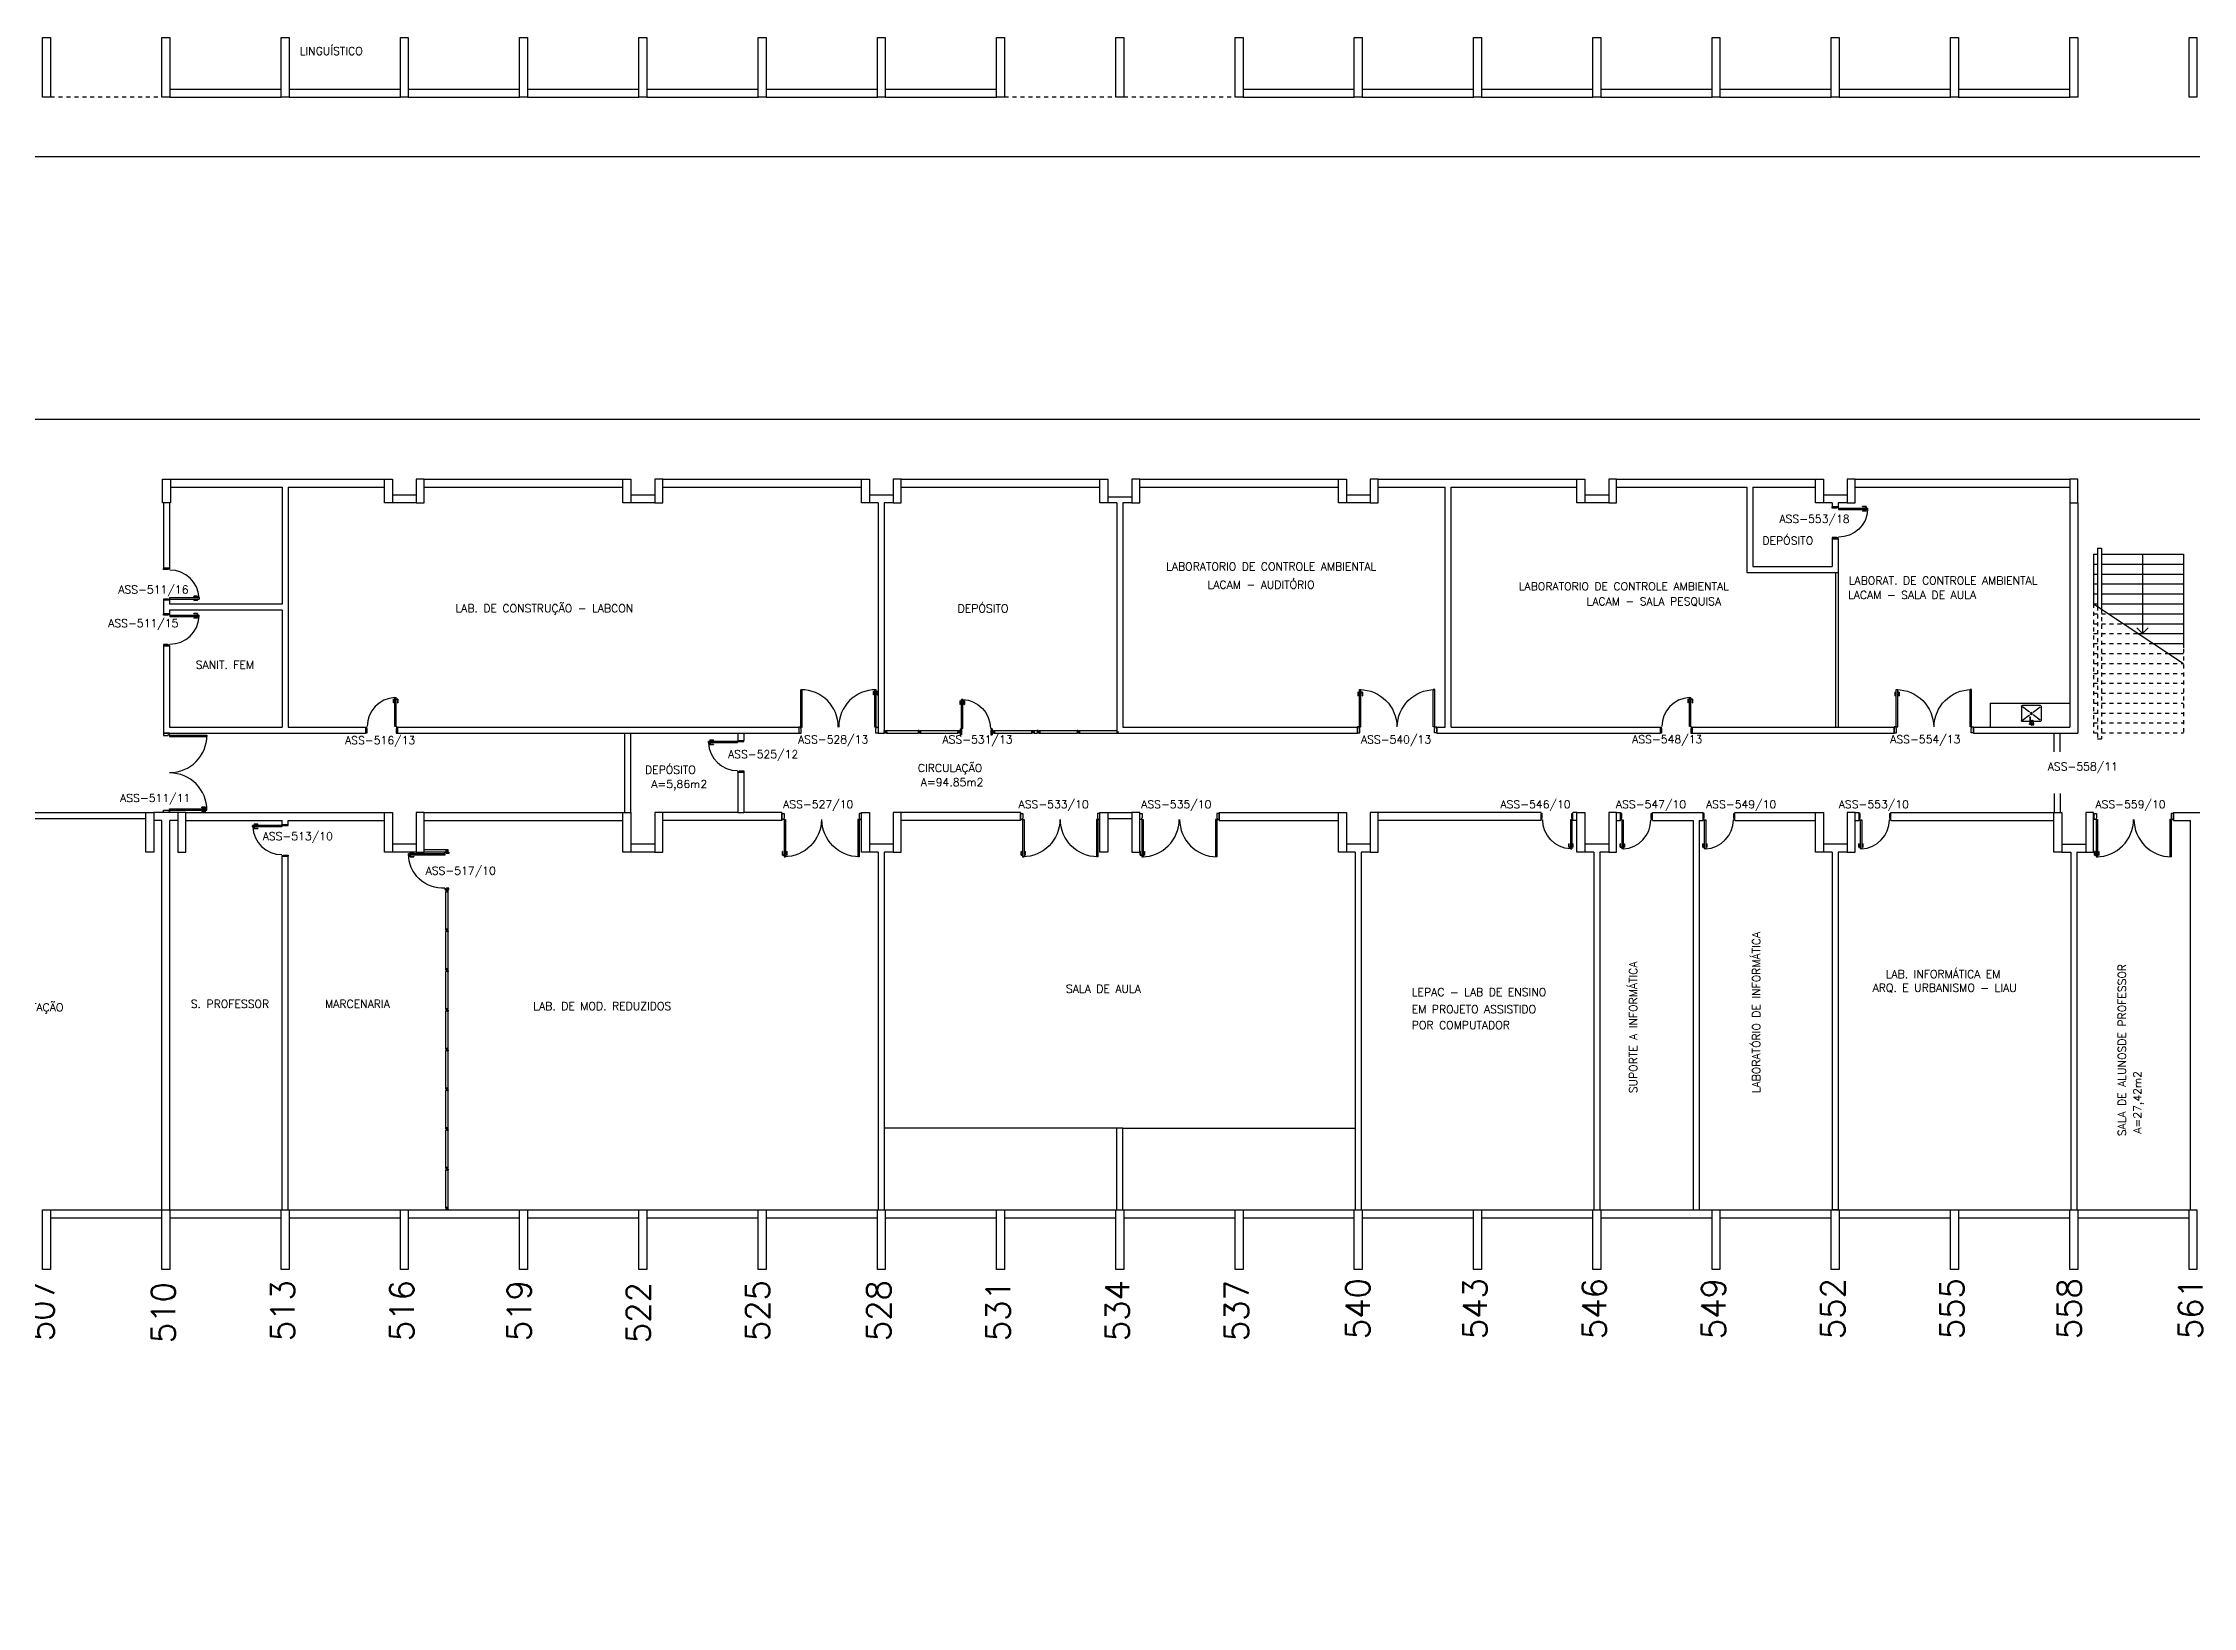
# Model space of a CAD drawing. Extents: x 0 to 244, y -71 to 76.
# Drawn here: x 39 to 93.1, y -65.7 to -26.4 of the extents above; entities that cross this region are included whole.
import ezdxf
from ezdxf.enums import TextEntityAlignment as Align

# ---------------------------------------------------------------- set-up
doc = ezdxf.new("R2010")
doc.units = 0
doc.header["$LTSCALE"] = 0.01
doc.header["$MEASUREMENT"] = 0
doc.header["$PDMODE"] = 98
doc.linetypes.add('HIDDEN2', pattern=[0.1875, 0.125, -0.0625])
doc.layers.get('0').update_dxf_attribs({"linetype": 'CONTINUOUS'})
doc.layers.get('DEFPOINTS').update_dxf_attribs({"linetype": 'CONTINUOUS'})
for name, color, linetype in [('ALV', 2, 'CONTINUOUS'), ('APSAN', 1, 'CONTINUOUS'), ('BANC', 2, 'CONTINUOUS'), ('DIV', 2, 'CONTINUOUS'), ('ESC', 1, 'CONTINUOUS'), ('ESQ', 1, 'CONTINUOUS'), ('ESTR', 3, 'CONTINUOUS'), ('NOPILAR1', 2, 'CONTINUOUS'), ('PISO', 1, 'CONTINUOUS'), ('PROJ', 1, 'HIDDEN2'), ('TEXTO', 2, 'CONTINUOUS'), ('TEXTO-ENDEREÇO', 2, 'CONTINUOUS'), ('TXT-END-EXTERNO', 2, 'CONTINUOUS'), ('ÁREA', 2, 'CONTINUOUS')]:
    doc.layers.add(name, color=color, linetype=linetype)
doc.layers.get('0').freeze()
doc.styles.add('1', font='romans.shx')
doc.styles.add('NOPILAR', font='simplex.shx', dxfattribs={"height": 0.6})
doc.styles.add('UNB-100', font='simplex.shx', dxfattribs={"height": 0.2})
doc.styles.add('UNB-100-1', font='simplex.shx', dxfattribs={"height": 0.2})
doc.dimstyles.new('1-600', dxfattribs={"dimtxt": 1.1, "dimasz": 2.5, "dimexe": 2, "dimexo": 4, "dimgap": 0.2, "dimtad": 1, "dimdec": 0, "dimzin": 4, "dimdsep": 46, "dimlunit": 6, "dimtxsty": '1', "dimblk1": 'NONE', "dimblk2": 'NONE', "dimsah": 1, "dimcen": 0, "dimclrd": 2, "dimclre": 2, "dimclrt": 2, "dimadec": 0, "dimazin": 0, "dimtfac": 1, "dimtdec": 0, "dimtmove": 2, "dimatfit": 3, "dimldrblk": 'NONE', "dimfxl": 1, "dimtolj": 1, "dimtzin": 0, "dimarcsym": 0})

# ---------------------------------------------------------------- blocks, each defined once
blk = doc.blocks.new('PTDP-SSN')
at = {"color": 2}
for p, q in [((0.055, 1.015), (0.09, 1.015)), ((0.055, 0.075), (0.055, 1.015)), ((0.09, 0.075), (0.09, 1.015)), ((1.91, 0.075), (1.91, 1.015)), ((1.945, 1.015), (1.91, 1.015)), ((1.945, 0.075), (1.945, 1.015)), ((0.05, 0.075), (0, 0.075)), ((0, 0.075), (0, -0.075)), ((0.05, 0.04), (0.05, 0.075)), ((0.06, 0.04), (0.05, 0.04)), ((0.055, 0.075), (0.09, 0.075)), ((0.06, -0.075), (0.06, 0.04)), ((1.945, 0.075), (1.91, 0.075)), ((1.94, -0.075), (1.94, 0.04)), ((1.94, 0.04), (1.95, 0.04)), ((1.95, 0.04), (1.95, 0.075)), ((1.95, 0.075), (2, 0.075)), ((2, 0.075), (2, -0.075)), ((0, -0.075), (0.06, -0.075)), ((2, -0.075), (1.94, -0.075))]:
    blk.add_line(p, q, dxfattribs=at)
at = {"color": 1}
for centre, start, end in [((0.055, 0.075), 0, 90), ((1.945, 0.075), 90, 180)]:
    blk.add_arc(centre, 0.94, start, end, dxfattribs=at)
blk = doc.blocks.new('PILINT-SSN')
for points in [[(0.2, 0), (0.2, -0.6), (0, -0.6), (0, 0)], [(1, 0), (0.8, 0), (0.8, -0.6), (1, -0.6)], [(0, -8.39), (0.2, -8.39), (0.2, -9.39), (0, -9.39)], [(0.8, -8.39), (0.8, -9.39), (1, -9.39), (1, -8.39)]]:
    blk.add_lwpolyline(points, close=True)
blk = doc.blocks.new('PILAR-SSN')
for points in [[(0.2, 0), (0.2, -1.5), (0, -1.5), (0, 0)], [(0.197, -26.452), (0.197, -27.952), (-0.003, -27.952), (-0.003, -26.452)], [(0.197, -42.962), (0.197, -44.462), (-0.003, -44.462), (-0.003, -42.962)], [(0.197, -72.467), (0.197, -73.967), (-0.003, -73.967), (-0.003, -72.467)]]:
    blk.add_lwpolyline(points, close=True)
blk = doc.blocks.new('PD80-SSN')
for p, q in [((-0.777, 0.01), (-0.777, -0.03)), ((-0.777, 0.01), (-0.687, 0.01)), ((-0.687, 0), (-0.687, 0.01)), ((-0.075, 0), (0.075, 0)), ((-0.075, 0), (-0.075, -0.02)), ((0.075, -0.03), (0.075, 0)), ((-0.817, -0.065), (-0.817, -0.03)), ((-0.085, -0.03), (-0.817, -0.03)), ((-0.085, -0.065), (-0.817, -0.065)), ((-0.777, -0.105), (-0.777, -0.065)), ((-0.777, -0.105), (-0.687, -0.105)), ((-0.767, 0), (-0.767, -0.03)), ((-0.767, 0), (-0.687, 0)), ((-0.767, -0.095), (-0.767, -0.065)), ((-0.767, -0.095), (-0.687, -0.095)), ((-0.687, -0.095), (-0.687, -0.105)), ((-0.085, -0.03), (-0.085, -0.065)), ((-0.075, -0.02), (-0.04, -0.02)), ((-0.04, -0.03), (-0.04, -0.02)), ((-0.04, -0.03), (0.075, -0.03)), ((-0.075, -0.781), (-0.04, -0.781)), ((-0.075, -0.801), (-0.075, -0.781)), ((-0.075, -0.801), (0.075, -0.801)), ((-0.075, -0.802), (0.075, -0.802)), ((-0.04, -0.771), (0.075, -0.771)), ((-0.04, -0.771), (-0.04, -0.781)), ((0.075, -0.771), (0.075, -0.801))]:
    blk.add_line(p, q)
blk.add_arc((-0.085, -0.03), 0.731, 182.6571, 270)
blk = doc.blocks.new('PE80-SSN')
at = {"color": 2}
for p, q in [((0.075, 0), (-0.075, 0)), ((-0.075, -0.03), (-0.075, 0)), ((0.075, 0), (0.075, -0.02)), ((0.04, -0.03), (-0.075, -0.03)), ((0.075, -0.02), (0.04, -0.02)), ((0.04, -0.03), (0.04, -0.02)), ((0.085, -0.03), (0.817, -0.03)), ((0.085, -0.03), (0.085, -0.065)), ((0.085, -0.065), (0.817, -0.065)), ((0.817, -0.065), (0.817, -0.03))]:
    blk.add_line(p, q, dxfattribs=at)
at = {"color": 1}
for p, q in [((0.777, 0.01), (0.687, 0.01)), ((0.687, 0), (0.687, 0.01)), ((0.777, 0.01), (0.777, -0.03)), ((0.767, 0), (0.687, 0)), ((0.767, -0.095), (0.687, -0.095)), ((0.687, -0.095), (0.687, -0.105)), ((0.777, -0.105), (0.687, -0.105)), ((0.767, 0), (0.767, -0.03)), ((0.767, -0.095), (0.767, -0.065)), ((0.777, -0.105), (0.777, -0.065))]:
    blk.add_line(p, q, dxfattribs=at)
for p, q in [((0.04, -0.771), (-0.075, -0.771)), ((-0.075, -0.771), (-0.075, -0.801)), ((0.075, -0.801), (-0.075, -0.801)), ((0.075, -0.802), (-0.075, -0.802)), ((0.04, -0.771), (0.04, -0.781)), ((0.075, -0.781), (0.04, -0.781)), ((0.075, -0.801), (0.075, -0.781))]:
    blk.add_line(p, q)
blk.add_arc((0.085, -0.03), 0.731, 270, 357.3429, dxfattribs=at)
blk = doc.blocks.new('ESCASS-SSN')
at = {"layer": 'ESC'}
for p, q in [((-2.66, -1.888), (-2.66, -4.249)), ((-0.6, -1.888), (-2.66, -1.888)), ((-0.6, -2.138), (-2.66, -2.138)), ((-0.6, -1.738), (-0.6, -3.271)), ((-0.5, -1.738), (-0.6, -1.738)), ((-0.5, -1.738), (-0.5, -3.204)), ((-0.4, -1.888), (-0.5, -1.888)), ((-0.4, -2.138), (-0.5, -2.138)), ((-0.4, -1.888), (-0.4, -3.138)), ((-0.6, -2.388), (-2.66, -2.388)), ((-0.6, -2.638), (-2.66, -2.638)), ((-0.4, -2.388), (-0.5, -2.388)), ((-0.4, -2.638), (-0.5, -2.638)), ((-0.6, -2.888), (-2.66, -2.888)), ((-0.4, -3.138), (-2.66, -4.638)), ((-0.6, -3.138), (-2.66, -3.138)), ((-0.4, -2.888), (-0.5, -2.888)), ((-0.4, -3.138), (-0.5, -3.138)), ((-0.777, -3.388), (-2.66, -3.388)), ((-1.153, -3.638), (-2.66, -3.638)), ((-1.53, -3.888), (-2.66, -3.888)), ((-1.907, -4.138), (-2.66, -4.138)), ((-2.283, -4.388), (-2.66, -4.388))]:
    blk.add_line(p, q, dxfattribs=at)
at = {"layer": 'ESC', "linetype": 'HIDDEN2'}
for p, q in [((-0.5, -3.204), (-0.5, -6.538)), ((-0.4, -3.138), (-0.4, -6.388)), ((-0.6, -3.638), (-1.153, -3.638)), ((-0.6, -3.388), (-0.777, -3.388)), ((-0.6, -3.271), (-0.6, -6.538)), ((-0.4, -3.388), (-0.5, -3.388)), ((-0.4, -3.638), (-0.5, -3.638)), ((-2.66, -4.268), (-2.66, -6.388)), ((-0.6, -4.138), (-1.907, -4.138)), ((-0.6, -3.888), (-1.53, -3.888)), ((-0.4, -3.888), (-0.5, -3.888)), ((-0.4, -4.138), (-0.5, -4.138)), ((-0.6, -4.638), (-2.66, -4.638)), ((-0.6, -4.388), (-2.283, -4.388)), ((-0.4, -4.388), (-0.5, -4.388)), ((-0.4, -4.638), (-0.5, -4.638)), ((-0.6, -4.888), (-2.66, -4.888)), ((-0.6, -5.138), (-2.66, -5.138)), ((-0.6, -5.388), (-2.66, -5.388)), ((-0.4, -4.888), (-0.5, -4.888)), ((-0.4, -5.138), (-0.5, -5.138)), ((-0.4, -5.388), (-0.5, -5.388)), ((-0.6, -5.638), (-2.66, -5.638)), ((-0.6, -5.888), (-2.66, -5.888)), ((-0.4, -5.638), (-0.5, -5.638)), ((-0.4, -5.888), (-0.5, -5.888)), ((-0.6, -6.138), (-2.66, -6.138)), ((-0.6, -6.388), (-2.66, -6.388)), ((-0.4, -6.138), (-0.5, -6.138)), ((-0.4, -6.388), (-0.5, -6.388)), ((-0.5, -6.538), (-0.6, -6.538))]:
    blk.add_line(p, q, dxfattribs=at)
blk = doc.blocks.new('ESCASSN-SSN')
at = {"layer": 'ALV', "xscale": -1}
blk.add_blockref('ESCASS-SSN', (0, 0), dxfattribs=at)
blk = doc.blocks.new('*D57')
at = {"color": 2, "linetype": 'ByBlock', "transparency": 16777216}
for p, q in [((28.318, 452.996), (28.318, 448.496)), ((112.318, 452.996), (112.318, 448.496)), ((112.318, 450.496), (28.318, 450.496))]:
    blk.add_line(p, q, dxfattribs=at)
at = {"layer": 'DEFPOINTS', "color": 0, "linetype": 'ByBlock', "transparency": 16777216}
for p in [(28.318, 456.996), (112.318, 456.996), (28.318, 450.496)]:
    blk.add_point(p, dxfattribs=at)
at = {"color": 2, "linetype": 'ByBlock', "transparency": 16777216, "insert": (70.318, 451.429), "char_height": 1.1, "attachment_point": 5, "style": '1'}
blk.add_mtext('\\A1;Arquitetura e Urbanismo', dxfattribs=at)
blk = doc.blocks.new('_NONE')
at = {"color": 0, "linetype": 'ByBlock'}
blk.add_circle((0, 0), 0.25, dxfattribs=at)
blk = doc.blocks.new('*D56')
at = {"color": 2, "linetype": 'ByBlock', "transparency": 16777216}
for p, q in [((22.318, 452.996), (22.318, 448.496)), ((28.318, 452.996), (28.318, 448.496)), ((28.318, 450.496), (22.318, 450.496))]:
    blk.add_line(p, q, dxfattribs=at)
at = {"layer": 'DEFPOINTS', "color": 0, "linetype": 'ByBlock', "transparency": 16777216}
for p in [(22.318, 456.996), (28.318, 456.996), (22.318, 450.496)]:
    blk.add_point(p, dxfattribs=at)
at = {"color": 2, "linetype": 'ByBlock', "transparency": 16777216, "insert": (25.318, 451.246), "char_height": 1.1, "attachment_point": 5, "style": '1'}
blk.add_mtext('\\A1;Fub', dxfattribs=at)
blk = doc.blocks.new('DIVMT-SSN')
for p, q in [((-0.03, 0.008), (-0.03, 0.03)), ((-0.006, 0.03), (-0.03, 0.03)), ((-0.03, 0.008), (-0.02, 0.008)), ((-0.02, -0.008), (-0.02, 0.008)), ((-0.006, 0.02), (-0.006, 0.03)), ((0.006, 0.02), (-0.006, 0.02)), ((-0.005, 0), (0.005, 0)), ((0.005, 0), (-0.005, 0)), ((0, 0.005), (0, -0.005)), ((0, -0.005), (0, 0.005)), ((0.006, 0.03), (0.03, 0.03)), ((0.006, 0.02), (0.006, 0.03)), ((0.03, 0.008), (0.02, 0.008)), ((0.02, -0.008), (0.02, 0.008)), ((0.03, 0.008), (0.03, 0.03)), ((-0.03, -0.008), (-0.03, -0.03)), ((-0.03, -0.008), (-0.02, -0.008)), ((-0.03, -0.03), (-0.03, -0.97)), ((-0.03, -0.03), (-0.009, -0.03)), ((0.03, -0.03), (-0.03, -0.03)), ((-0.03, -0.03), (-0.006, -0.03)), ((-0.009, -0.03), (-0.027, -0.03)), ((-0.006, -0.02), (-0.006, -0.03)), ((-0.006, -0.02), (0.006, -0.02)), ((-0.006, -0.02), (-0.006, -0.03)), ((0.006, -0.02), (-0.006, -0.02)), ((0.005, -0.03), (-0.005, -0.03)), ((0.006, -0.02), (0.006, -0.03)), ((0.006, -0.02), (0.006, -0.03)), ((0.03, -0.03), (0.006, -0.03)), ((0.03, -0.008), (0.02, -0.008)), ((0.03, -0.008), (0.03, -0.03)), ((0.03, -0.03), (0.03, -0.97)), ((0.03, -0.97), (-0.03, -0.97)), ((-0.006, -0.98), (-0.006, -0.97)), ((-0.006, -0.98), (0.006, -0.98)), ((0.006, -1.001), (-0.006, -1.001)), ((0.005, -0.97), (-0.005, -0.97)), ((0, -0.994), (0, -1.007)), ((0, -1.02), (0, -1.021)), ((0.006, -0.98), (0.006, -0.97))]:
    blk.add_line(p, q)
blk = doc.blocks.new('MTT-SSN')
for p, q in [((-0.0051, 0), (0.0051, 0)), ((0, -0.0051), (0, 0.0051))]:
    blk.add_line(p, q)
blk.add_lwpolyline([(-0.008, 0.03), (-0.008, 0.02), (0.008, 0.02), (0.008, 0.03), (0.03, 0.03), (0.03, 0.006), (0.0205, 0.006), (0.0205, -0.006), (0.03, -0.006), (0.03, -0.03), (0.008, -0.03), (0.008, -0.02), (-0.008, -0.02), (-0.008, -0.03), (-0.03, -0.03), (-0.03, -0.006), (-0.0185, -0.006), (-0.0185, 0.006), (-0.03, 0.006), (-0.03, 0.03)], close=True)
blk = doc.blocks.new('INOXA1-P')
for p, q in [((0.043, 0.008), (0.043, -0.022)), ((0.062, 0.04), (0.071, 0.04)), ((0.131, 0.048), (0.076, 0.043)), ((0.131, -0.002), (0.076, 0.003)), ((0.12, 0.23), (0.12, 0.047)), ((0.22, 0.25), (0.14, 0.25)), ((0.15, 0.22), (0.287, 0.043)), ((0.5, 0.25), (0.22, 0.25)), ((0.353, 0.043), (0.49, 0.22)), ((0.52, 0.23), (0.52, -0.23)), ((0.22, -0.027), (0.054, -0.027)), ((0.22, -0.037), (0.054, -0.037)), ((0.063, -0.003), (0.063, -0.021)), ((0.12, -0.001), (0.12, -0.027)), ((0.12, -0.037), (0.12, -0.23)), ((0.22, -0.25), (0.14, -0.25)), ((0.15, -0.22), (0.287, -0.043)), ((0.231, -0.027), (0.22, -0.027)), ((0.231, -0.037), (0.22, -0.037)), ((0.5, -0.25), (0.22, -0.25)), ((0.353, -0.043), (0.49, -0.22))]:
    blk.add_line(p, q)
blk.add_lwpolyline([(0.076, 0.003), (0.072, 0.004), (0.069, 0.009), (0.067, 0.015), (0.066, 0.023), (0.067, 0.031), (0.069, 0.037), (0.072, 0.042), (0.076, 0.043)])
blk.add_lwpolyline([(0.131, 0.048), (0.137, 0.046), (0.143, 0.041), (0.147, 0.033), (0.148, 0.023), (0.147, 0.013), (0.143, 0.006), (0.137, 0), (0.131, -0.002), (0.125, 0), (0.119, 0.006), (0.115, 0.013), (0.114, 0.023), (0.115, 0.033), (0.119, 0.041), (0.125, 0.046)], close=True)
for radius in [0.0266, 0.0163]:
    blk.add_circle((0.32, 0), radius)
for centre, radius, start, end in [((0.054, 0.023), 0.0349, 36.1705, 252.2568), ((0.054, 0.023), 0.0189, 62.7367, 235.7375), ((0.073, -0.003), 0.01, 102.8285, 180), ((0.054, 0.023), 0.0349, 285.5373, 323.9987), ((0.14, 0.23), 0.02, 90, 180), ((0.5, 0.23), 0.02, 360, 90), ((0.054, -0.032), 0.0145, 20.161, 339.839), ((0.054, -0.032), 0.005, 90.0037, 269.9963), ((0.14, -0.23), 0.02, 180, 270), ((0.231, -0.032), 0.00738, 222.6559, 137.3441), ((0.231, -0.032), 0.005, 269.9935, 90.0065), ((0.5, -0.23), 0.02, 270, 360)]:
    blk.add_arc(centre, radius, start, end)
blk = doc.blocks.new('PDV2E-SSN')
at = {"layer": 'DIV'}
for p, q in [((0.034, 0.925), (0.034, 0.835)), ((0.034, 0.925), (0.074, 0.925)), ((0.044, 0.835), (0.034, 0.835)), ((0.044, 0.915), (0.044, 0.835)), ((0.044, 0.915), (0.074, 0.915)), ((0.076, 0.05), (0.076, 0.965)), ((0.106, 0.965), (0.076, 0.965)), ((0.106, 0.05), (0.106, 0.965)), ((0.148, 0.925), (0.108, 0.925)), ((0.138, 0.915), (0.108, 0.915)), ((0.138, 0.915), (0.138, 0.835)), ((0.138, 0.835), (0.148, 0.835)), ((0.148, 0.925), (0.148, 0.835)), ((0.031, 0.05), (0.031, -0.05)), ((0.051, 0.05), (0.031, 0.05)), ((0.051, 0.02), (0.051, 0.05)), ((0.051, 0.02), (0.061, 0.02)), ((0.061, -0.05), (0.061, 0.02)), ((0.076, 0.05), (0.106, 0.05)), ((0.95, 0.02), (0.94, 0.02)), ((0.94, -0.05), (0.94, 0.02)), ((0.95, 0.02), (0.95, 0.05)), ((0.95, 0.05), (0.97, 0.05)), ((0.97, 0.05), (0.97, 0.035)), ((0.97, 0.035), (0.97, -0.035)), ((0.031, -0.05), (0.061, -0.05)), ((0.97, -0.05), (0.94, -0.05)), ((0.97, -0.035), (0.97, -0.05))]:
    blk.add_line(p, q, dxfattribs=at)
at = {"layer": 'DIV', "color": 1}
blk.add_arc((0.076, 0.1), 0.865, 356.6786, 90, dxfattribs=at)

msp = doc.modelspace()

# ---------------------------------------------------------------- linework, layer by layer
at = {"layer": 'ALV'}
for p, q in [((42.172, -27.542), (44.972, -27.542)), ((45.172, -27.542), (47.972, -27.542)), ((48.172, -27.542), (50.972, -27.542)), ((51.172, -27.542), (53.972, -27.542)), ((54.172, -27.542), (56.972, -27.542)), ((57.172, -27.542), (59.972, -27.542)), ((60.172, -27.542), (62.972, -27.542)), ((69.172, -27.542), (71.972, -27.542)), ((72.172, -27.542), (74.972, -27.542)), ((75.172, -27.542), (77.972, -27.542)), ((78.172, -27.542), (80.972, -27.542)), ((81.172, -27.542), (83.972, -27.542)), ((84.172, -27.542), (86.972, -27.542)), ((87.172, -27.542), (89.972, -27.542)), ((42.172, -27.742), (44.972, -27.742)), ((45.172, -27.742), (47.972, -27.742)), ((48.172, -27.742), (50.972, -27.742)), ((51.172, -27.742), (53.972, -27.742)), ((54.172, -27.742), (56.972, -27.742)), ((57.172, -27.742), (59.972, -27.742)), ((60.172, -27.742), (62.972, -27.742)), ((69.172, -27.742), (71.972, -27.742)), ((72.172, -27.742), (74.972, -27.742)), ((75.172, -27.742), (77.972, -27.742)), ((78.172, -27.742), (80.972, -27.742)), ((81.172, -27.742), (83.972, -27.742)), ((84.172, -27.742), (86.972, -27.742)), ((87.172, -27.742), (89.972, -27.742)), ((42.191, -37.357), (47.569, -37.357)), ((42.191, -37.557), (44.997, -37.557)), ((44.997, -37.557), (44.997, -40.502)), ((45.147, -37.557), (45.147, -43.597)), ((45.147, -37.557), (47.569, -37.557)), ((48.372, -37.757), (47.772, -37.757)), ((48.572, -37.357), (53.572, -37.357)), ((48.572, -37.557), (53.572, -37.557)), ((54.372, -37.757), (53.772, -37.757)), ((54.572, -37.357), (59.572, -37.357)), ((54.572, -37.557), (59.572, -37.557)), ((60.372, -37.757), (59.772, -37.757)), ((60.572, -37.357), (65.572, -37.357)), ((60.572, -37.557), (65.572, -37.557)), ((66.372, -37.807), (65.772, -37.807)), ((66.572, -37.357), (71.572, -37.357)), ((66.572, -37.557), (71.572, -37.557)), ((72.372, -37.757), (71.772, -37.757)), ((72.572, -37.357), (77.572, -37.357)), ((72.572, -37.557), (74.257, -37.557)), ((74.257, -43.597), (74.257, -37.557)), ((74.407, -43.597), (74.407, -37.557)), ((74.407, -37.557), (77.572, -37.557)), ((78.372, -37.757), (77.772, -37.757)), ((78.572, -37.357), (83.572, -37.357)), ((78.572, -37.557), (81.847, -37.557)), ((81.847, -37.557), (81.847, -39.707)), ((81.997, -37.557), (81.997, -39.557)), ((81.997, -37.557), (83.572, -37.557)), ((84.372, -37.757), (83.772, -37.757)), ((84.572, -37.357), (89.972, -37.357)), ((84.572, -37.557), (89.972, -37.557)), ((42.016, -37.974), (42.016, -39.6)), ((42.166, -37.974), (42.166, -39.6)), ((48.372, -37.957), (47.772, -37.957)), ((54.372, -37.957), (53.772, -37.957)), ((59.997, -37.957), (59.772, -37.957)), ((59.997, -37.957), (59.997, -43.747)), ((60.147, -37.957), (60.147, -43.747)), ((60.372, -37.957), (60.147, -37.957)), ((65.997, -37.957), (65.772, -37.957)), ((65.997, -37.957), (65.997, -43.747)), ((66.147, -37.957), (66.147, -43.597)), ((66.372, -37.957), (66.147, -37.957)), ((72.372, -37.957), (71.772, -37.957)), ((78.372, -37.957), (77.772, -37.957)), ((83.997, -37.957), (83.772, -37.957)), ((83.997, -37.957), (83.997, -38.057)), ((83.997, -38.057), (84.147, -38.057)), ((84.372, -37.957), (84.147, -37.957)), ((84.147, -37.957), (84.147, -38.057)), ((89.972, -37.957), (89.972, -43.597)), ((90.172, -37.957), (90.172, -43.747)), ((83.997, -38.859), (83.997, -39.557)), ((83.997, -38.859), (84.147, -38.859)), ((84.147, -38.859), (84.147, -39.707)), ((42.166, -39.6), (42.016, -39.6)), ((81.847, -39.707), (84.147, -39.707)), ((81.997, -39.557), (83.997, -39.557)), ((84.077, -39.707), (84.077, -43.597)), ((84.147, -39.707), (84.147, -43.597)), ((42.166, -40.402), (42.016, -40.402)), ((42.016, -40.402), (42.016, -40.752)), ((42.166, -40.402), (42.166, -40.502)), ((44.997, -40.502), (42.166, -40.502)), ((42.016, -40.752), (42.166, -40.752)), ((44.997, -40.652), (42.166, -40.652)), ((42.166, -40.652), (42.166, -40.752)), ((44.997, -40.652), (44.997, -43.597)), ((42.016, -41.553), (42.016, -43.747)), ((42.016, -41.553), (42.166, -41.553)), ((42.166, -41.553), (42.166, -43.597)), ((42.016, -43.747), (47.096, -43.747)), ((42.166, -43.597), (44.997, -43.597)), ((45.147, -43.597), (47.096, -43.597)), ((47.096, -43.597), (47.096, -43.747)), ((47.897, -43.597), (57.995, -43.598)), ((47.897, -43.597), (47.897, -43.747)), ((47.897, -43.747), (56.463, -43.747)), ((53.622, -45.747), (53.622, -43.747)), ((53.772, -45.747), (53.772, -43.747)), ((56.613, -43.747), (57.995, -43.748)), ((57.995, -43.598), (57.995, -43.748)), ((59.997, -43.747), (60.147, -43.747)), ((65.997, -43.747), (72.049, -43.747)), ((66.147, -43.597), (72.049, -43.597)), ((72.049, -43.747), (72.049, -43.597)), ((74.049, -43.747), (74.049, -43.597)), ((74.049, -43.597), (74.257, -43.597)), ((74.049, -43.747), (79.668, -43.747)), ((74.407, -43.597), (79.668, -43.597)), ((79.668, -43.597), (79.668, -43.747)), ((80.469, -43.597), (80.469, -43.747)), ((80.469, -43.597), (85.553, -43.597)), ((80.469, -43.747), (85.553, -43.747)), ((85.553, -43.747), (85.553, -43.597)), ((87.553, -43.747), (87.553, -43.597)), ((87.553, -43.597), (89.972, -43.597)), ((87.553, -43.747), (90.172, -43.747)), ((89.58, -44.222), (89.58, -43.747)), ((89.73, -44.222), (89.73, -43.747)), ((89.58, -45.272), (89.58, -45.747)), ((89.73, -45.272), (89.73, -45.747)), ((38.572, -45.747), (41.572, -45.747)), ((38.572, -45.897), (41.572, -45.897)), ((42.372, -45.747), (41.772, -45.747)), ((41.972, -45.947), (41.772, -45.947)), ((41.972, -55.747), (41.972, -45.947)), ((42.172, -55.747), (42.172, -45.947)), ((42.372, -45.947), (42.172, -45.947)), ((42.572, -45.747), (47.572, -45.747)), ((42.572, -45.947), (44.997, -45.947)), ((44.997, -46.047), (44.997, -45.947)), ((45.147, -46.047), (45.147, -45.947)), ((45.147, -45.947), (47.572, -45.947)), ((48.572, -45.747), (53.572, -45.747)), ((48.572, -45.947), (53.572, -45.947)), ((56.463, -45.747), (54.572, -45.747)), ((57.572, -45.947), (54.572, -45.947)), ((57.572, -45.747), (56.613, -45.747)), ((57.572, -45.747), (57.572, -45.947)), ((63.572, -45.747), (60.572, -45.747)), ((63.572, -45.947), (60.572, -45.947)), ((63.572, -45.747), (63.572, -45.947)), ((65.772, -45.747), (66.372, -45.747)), ((65.772, -45.897), (66.372, -45.897)), ((68.572, -45.747), (71.572, -45.747)), ((68.572, -45.747), (68.572, -45.947)), ((68.572, -45.947), (71.572, -45.947)), ((76.671, -45.747), (72.572, -45.747)), ((76.671, -45.947), (72.572, -45.947)), ((77.572, -45.747), (77.472, -45.747)), ((77.472, -45.947), (77.472, -45.747)), ((77.572, -45.947), (77.472, -45.947)), ((78.572, -45.747), (78.672, -45.747)), ((78.572, -45.947), (78.672, -45.947)), ((78.672, -45.947), (78.672, -45.747)), ((79.474, -45.747), (80.747, -45.747)), ((79.474, -45.947), (79.474, -45.747)), ((79.474, -45.947), (80.497, -45.947)), ((80.497, -45.947), (80.497, -55.747)), ((80.647, -45.947), (80.647, -55.747)), ((80.647, -45.947), (80.747, -45.947)), ((80.747, -45.947), (80.747, -45.747)), ((81.549, -45.947), (81.549, -45.747)), ((81.549, -45.747), (83.572, -45.747)), ((81.549, -45.947), (83.572, -45.947)), ((84.572, -45.747), (84.672, -45.747)), ((84.572, -45.947), (84.672, -45.947)), ((84.672, -45.947), (84.672, -45.747)), ((85.474, -45.747), (89.572, -45.747)), ((85.474, -45.947), (85.474, -45.747)), ((85.474, -45.947), (89.572, -45.947)), ((92.582, -45.747), (95.572, -45.747)), ((92.582, -45.747), (92.582, -45.947)), ((92.582, -45.947), (92.997, -45.947)), ((92.997, -45.947), (92.997, -55.747)), ((44.997, -46.047), (45.147, -46.047)), ((44.997, -55.747), (44.997, -46.849)), ((44.997, -46.849), (45.147, -46.849)), ((45.147, -55.747), (45.147, -46.849)), ((48.372, -46.547), (47.772, -46.547)), ((48.372, -46.747), (47.772, -46.747)), ((54.372, -46.547), (53.772, -46.547)), ((54.372, -46.747), (53.772, -46.747)), ((60.372, -46.547), (59.772, -46.547)), ((59.997, -46.747), (59.772, -46.747)), ((59.997, -46.747), (59.997, -55.747)), ((60.147, -46.747), (60.147, -55.747)), ((60.372, -46.747), (60.147, -46.747)), ((72.372, -46.547), (71.772, -46.547)), ((71.997, -46.747), (71.772, -46.747)), ((71.997, -46.747), (71.997, -55.747)), ((72.147, -46.747), (72.147, -55.747)), ((72.372, -46.747), (72.147, -46.747)), ((78.372, -46.547), (77.772, -46.547)), ((77.997, -46.747), (77.772, -46.747)), ((77.997, -46.747), (77.997, -55.747)), ((78.147, -46.747), (78.147, -55.747)), ((78.372, -46.747), (78.147, -46.747)), ((84.372, -46.547), (83.772, -46.547)), ((83.997, -46.747), (83.772, -46.747)), ((83.997, -46.747), (83.997, -55.747)), ((84.147, -46.747), (84.147, -55.747)), ((84.372, -46.747), (84.147, -46.747)), ((89.772, -46.547), (90.372, -46.547)), ((89.772, -46.747), (89.997, -46.747)), ((89.997, -46.747), (89.997, -55.747)), ((90.147, -46.747), (90.147, -55.747)), ((90.147, -46.747), (90.372, -46.747)), ((65.997, -55.747), (65.997, -53.697)), ((66.147, -53.697), (65.997, -53.697)), ((66.147, -55.747), (66.147, -53.697)), ((39.172, -55.747), (41.972, -55.747)), ((39.172, -55.947), (41.972, -55.947)), ((42.172, -55.747), (44.972, -55.747)), ((42.172, -55.947), (44.972, -55.947)), ((45.172, -55.747), (47.972, -55.747)), ((45.172, -55.947), (47.972, -55.947)), ((48.172, -55.747), (50.972, -55.747)), ((48.172, -55.947), (50.972, -55.947)), ((51.172, -55.747), (53.972, -55.747)), ((51.172, -55.947), (53.972, -55.947)), ((54.172, -55.747), (56.972, -55.747)), ((54.172, -55.947), (56.972, -55.947)), ((57.172, -55.747), (59.972, -55.747)), ((57.172, -55.947), (59.972, -55.947)), ((60.172, -55.747), (62.972, -55.747)), ((60.172, -55.947), (62.972, -55.947)), ((63.172, -55.747), (65.972, -55.747)), ((63.172, -55.947), (65.972, -55.947)), ((66.172, -55.747), (68.972, -55.747)), ((66.172, -55.947), (68.972, -55.947)), ((69.172, -55.747), (71.972, -55.747)), ((69.172, -55.947), (71.972, -55.947)), ((72.172, -55.747), (74.972, -55.747)), ((72.172, -55.947), (74.972, -55.947)), ((75.172, -55.747), (77.972, -55.747)), ((75.172, -55.947), (77.972, -55.947)), ((78.172, -55.747), (80.972, -55.747)), ((78.172, -55.947), (80.972, -55.947)), ((81.172, -55.747), (83.972, -55.747)), ((81.172, -55.947), (83.972, -55.947)), ((84.147, -55.747), (83.997, -55.747)), ((84.172, -55.747), (86.972, -55.747)), ((84.172, -55.947), (86.972, -55.947)), ((87.172, -55.747), (89.972, -55.747)), ((87.172, -55.947), (89.972, -55.947)), ((90.172, -55.747), (92.972, -55.747)), ((90.172, -55.947), (92.972, -55.947))]:
    msp.add_line(p, q, dxfattribs=at)
for points in [[(56.463, -43.747), (56.463, -43.932)], [(56.463, -43.747), (56.613, -43.747)], [(56.613, -43.747), (56.613, -43.932)], [(56.463, -43.932), (56.613, -43.932)], [(56.463, -44.733), (56.463, -45.747)], [(56.613, -44.733), (56.613, -45.747)], [(56.463, -45.747), (56.613, -45.747)]]:
    msp.add_lwpolyline(points, dxfattribs=at)
at = {"layer": 'BANC'}
for q in [(89.972, -42.997), (87.972, -43.597)]:
    msp.add_line((87.972, -42.997), q, dxfattribs=at)
at = {"layer": 'DIV'}
for p, q in [((60.207, -43.687), (60.997, -43.687)), ((60.207, -43.747), (60.997, -43.747)), ((63.919, -43.687), (63.997, -43.687)), ((63.919, -43.747), (63.997, -43.747)), ((49.112, -46.687), (48.572, -46.687)), ((49.112, -46.747), (48.572, -46.747))]:
    msp.add_line(p, q, dxfattribs=at)
at = {"layer": 'ESC'}
for p, q in [((91.802, -39.245), (91.802, -41.245)), ((91.802, -41.245), (91.66, -41.103)), ((91.802, -41.245), (91.945, -41.103))]:
    msp.add_line(p, q, dxfattribs=at)
at = {"layer": 'ESQ'}
for p, q in [((59.865, -42.698), (59.865, -42.788)), ((59.865, -42.698), (59.905, -42.698)), ((59.875, -42.708), (59.875, -42.788)), ((59.875, -42.708), (59.905, -42.708)), ((59.98, -42.698), (59.94, -42.698)), ((59.97, -42.708), (59.94, -42.708)), ((59.97, -42.708), (59.97, -42.788)), ((59.98, -42.698), (59.98, -42.788)), ((72.064, -42.722), (72.064, -42.812)), ((72.064, -42.722), (72.104, -42.722)), ((72.074, -42.732), (72.074, -42.812)), ((72.074, -42.732), (72.104, -42.732)), ((72.179, -42.722), (72.139, -42.722)), ((72.169, -42.732), (72.139, -42.732)), ((72.169, -42.732), (72.169, -42.812)), ((72.179, -42.722), (72.179, -42.812)), ((85.568, -42.722), (85.568, -42.812)), ((85.568, -42.722), (85.608, -42.722)), ((85.578, -42.732), (85.578, -42.812)), ((85.578, -42.732), (85.608, -42.732)), ((85.684, -42.722), (85.643, -42.722)), ((85.674, -42.732), (85.643, -42.732)), ((85.674, -42.732), (85.674, -42.812)), ((85.684, -42.722), (85.684, -42.812)), ((59.875, -42.788), (59.865, -42.788)), ((59.97, -42.788), (59.98, -42.788)), ((72.074, -42.812), (72.064, -42.812)), ((72.169, -42.812), (72.179, -42.812)), ((85.578, -42.812), (85.569, -42.812)), ((85.674, -42.812), (85.683, -42.812)), ((42.977, -45.627), (42.977, -45.617)), ((43.067, -45.617), (42.977, -45.617)), ((43.057, -45.627), (42.977, -45.627)), ((42.977, -45.722), (42.977, -45.732)), ((43.057, -45.722), (42.977, -45.722)), ((43.067, -45.732), (42.977, -45.732)), ((43.057, -45.627), (43.057, -45.657)), ((43.057, -45.722), (43.057, -45.692)), ((43.067, -45.617), (43.067, -45.657)), ((43.067, -45.732), (43.067, -45.692)), ((57.587, -46.822), (57.587, -46.732)), ((57.597, -46.732), (57.587, -46.732)), ((57.587, -46.822), (57.627, -46.822)), ((57.597, -46.812), (57.597, -46.732)), ((57.597, -46.812), (57.627, -46.812)), ((57.692, -46.812), (57.662, -46.812)), ((57.702, -46.822), (57.662, -46.822)), ((57.692, -46.812), (57.692, -46.732)), ((57.692, -46.732), (57.702, -46.732)), ((57.702, -46.822), (57.702, -46.732)), ((63.597, -46.732), (63.587, -46.732)), ((63.587, -46.822), (63.587, -46.732)), ((63.587, -46.822), (63.627, -46.822)), ((63.597, -46.812), (63.597, -46.732)), ((63.597, -46.812), (63.627, -46.812)), ((63.692, -46.812), (63.662, -46.812)), ((63.702, -46.822), (63.662, -46.822)), ((63.692, -46.732), (63.702, -46.732)), ((63.692, -46.812), (63.692, -46.732)), ((63.702, -46.822), (63.702, -46.732)), ((66.587, -46.822), (66.587, -46.732)), ((66.597, -46.732), (66.587, -46.732)), ((66.587, -46.822), (66.627, -46.822)), ((66.597, -46.812), (66.597, -46.732)), ((66.597, -46.812), (66.627, -46.812)), ((66.692, -46.812), (66.662, -46.812)), ((66.702, -46.822), (66.662, -46.822)), ((66.692, -46.812), (66.692, -46.732)), ((66.692, -46.732), (66.702, -46.732)), ((66.702, -46.822), (66.702, -46.732)), ((90.607, -46.732), (90.597, -46.732)), ((90.597, -46.822), (90.597, -46.732)), ((90.597, -46.822), (90.637, -46.822)), ((90.607, -46.812), (90.607, -46.732)), ((90.607, -46.812), (90.637, -46.812)), ((90.702, -46.812), (90.672, -46.812)), ((90.712, -46.822), (90.672, -46.822)), ((90.702, -46.732), (90.712, -46.732)), ((90.702, -46.812), (90.702, -46.732)), ((90.712, -46.822), (90.712, -46.732))]:
    msp.add_line(p, q, dxfattribs=at)
at = {"layer": 'ESTR'}
for points in [[(42.191, -37.357), (42.191, -37.957), (41.991, -37.957), (41.991, -37.357)], [(90.172, -37.357), (89.972, -37.357), (89.972, -37.957), (90.172, -37.957)], [(41.572, -45.747), (41.772, -45.747), (41.772, -46.747), (41.572, -46.747)], [(42.372, -45.747), (42.372, -46.747), (42.572, -46.747), (42.572, -45.747)], [(89.572, -45.747), (89.772, -45.747), (89.772, -46.747), (89.572, -46.747)], [(90.372, -45.747), (90.372, -46.747), (90.572, -46.747), (90.572, -45.747)]]:
    msp.add_lwpolyline(points, close=True, dxfattribs=at)
at = {"layer": 'PISO'}
for p, q in [((228.172, -29.242), (-0.045, -29.242)), ((228.172, -35.857), (-0.045, -35.857)), ((65.997, -53.697), (60.147, -53.697)), ((66.147, -53.697), (71.997, -53.697))]:
    msp.add_line(p, q, dxfattribs=at)
at = {"layer": 'PROJ'}
for p, q in [((39.172, -27.732), (41.972, -27.732)), ((63.172, -27.732), (65.972, -27.732)), ((66.172, -27.732), (68.972, -27.732))]:
    msp.add_line(p, q, dxfattribs=at)

# ---------------------------------------------------------------- block references
at = {"layer": 'ALV'}
msp.add_blockref('ESCASSN-SSN', (90.172, -37.357), dxfattribs=at)
at = {"layer": 'APSAN', "xscale": -1, "rotation": 270}
msp.add_blockref('INOXA1-P', (89.004, -43.575), dxfattribs=at)
at = {"layer": 'DIV'}
for p in [(60.177, -43.717), (62.027, -43.717), (63.889, -43.717)]:
    msp.add_blockref('MTT-SSN', p, dxfattribs=at)
at = {"layer": 'DIV', "rotation": 90}
for p in [(61.027, -43.717), (62.889, -43.717), (64.027, -43.717), (65.027, -43.717)]:
    msp.add_blockref('DIVMT-SSN', p, dxfattribs=at)
at = {"layer": 'DIV', "xscale": -1}
for name, p, rotation in [('PDV2E-SSN', (49.142, -46.716), 90), ('DIVMT-SSN', (49.142, -48.717), 180), ('DIVMT-SSN', (49.142, -49.717), 180), ('DIVMT-SSN', (49.142, -50.717), 180), ('DIVMT-SSN', (49.142, -51.717), 180), ('DIVMT-SSN', (49.142, -52.717), 180), ('DIVMT-SSN', (49.142, -53.717), 180), ('DIVMT-SSN', (49.142, -54.717), 180), ('DIVMT-SSN', (49.142, -55.717), 180)]:
    msp.add_blockref(name, p, dxfattribs=dict(at, rotation=rotation))
for p in [(49.142, -46.717), (49.142, -47.717)]:
    msp.add_blockref('MTT-SSN', p, dxfattribs=at)
at = {"layer": 'ESQ', "xscale": -1}
for name, p in [('PD80-SSN', (84.072, -38.057)), ('PTDP-SSN', (74.049, -43.67)), ('PTDP-SSN', (87.553, -43.67))]:
    msp.add_blockref(name, p, dxfattribs=at)
at = {"layer": 'ESQ'}
for name, p, rotation in [('PD80-SSN', (42.091, -40.405), 180), ('PD80-SSN', (47.897, -43.672), 270), ('PD80-SSN', (80.469, -43.672), 270), ('PTDP-SSN', (42.091, -43.747), 270), ('PTDP-SSN', (68.572, -45.847), 180), ('PD80-SSN', (78.672, -45.847), 90), ('PD80-SSN', (80.747, -45.847), 90), ('PD80-SSN', (84.672, -45.847), 90), ('PTDP-SSN', (92.582, -45.847), 180)]:
    msp.add_blockref(name, p, dxfattribs=dict(at, rotation=rotation))
for name, p in [('PE80-SSN', (42.091, -40.751)), ('PTDP-SSN', (57.995, -43.672)), ('PD80-SSN', (56.538, -43.932)), ('PD80-SSN', (45.072, -46.047))]:
    msp.add_blockref(name, p, dxfattribs=at)
at = {"layer": 'ESQ', "xscale": -1}
for name, p, rotation in [('PD80-SSN', (62.057, -43.717), 90), ('PTDP-SSN', (57.572, -45.847), 180), ('PTDP-SSN', (63.572, -45.847), 180), ('PD80-SSN', (77.472, -45.847), 270)]:
    msp.add_blockref(name, p, dxfattribs=dict(at, rotation=rotation))
at = {"layer": 'ESTR'}
for name, p in [('PILAR-SSN', (38.975, 16.72)), ('PILAR-SSN', (41.975, 16.72)), ('PILAR-SSN', (44.975, 16.72)), ('PILAR-SSN', (47.975, 16.72)), ('PILAR-SSN', (50.975, 16.72)), ('PILAR-SSN', (53.975, 16.72)), ('PILAR-SSN', (56.975, 16.72)), ('PILAR-SSN', (59.975, 16.72)), ('PILAR-SSN', (62.975, 16.72)), ('PILAR-SSN', (65.975, 16.72)), ('PILAR-SSN', (68.975, 16.72)), ('PILAR-SSN', (71.975, 16.72)), ('PILAR-SSN', (74.975, 16.72)), ('PILAR-SSN', (77.975, 16.72)), ('PILAR-SSN', (80.975, 16.72)), ('PILAR-SSN', (83.975, 16.72)), ('PILAR-SSN', (86.975, 16.72)), ('PILAR-SSN', (89.975, 16.72)), ('PILAR-SSN', (92.975, 16.72)), ('PILINT-SSN', (47.572, -37.357)), ('PILINT-SSN', (53.572, -37.357)), ('PILINT-SSN', (59.572, -37.357)), ('PILINT-SSN', (65.572, -37.357)), ('PILINT-SSN', (71.572, -37.357)), ('PILINT-SSN', (77.572, -37.357)), ('PILINT-SSN', (83.572, -37.357))]:
    msp.add_blockref(name, p, dxfattribs=at)

# ---------------------------------------------------------------- texts
at = {"layer": 'NOPILAR1', "style": 'NOPILAR'}
for s, p in [('507', (39.26, -59.058)), ('510', (42.31, -59.108)), ('513', (45.31, -59.058)), ('516', (48.31, -59.058)), ('519', (51.26, -59.058)), ('522', (54.26, -59.108)), ('525', (57.26, -59.058)), ('528', (60.31, -59.058)), ('531', (63.31, -59.058)), ('534', (66.31, -59.058)), ('537', (69.31, -59.058)), ('540', (72.36, -59.008)), ('543', (75.31, -59.008)), ('546', (78.31, -59.008)), ('549', (81.31, -59.008)), ('552', (84.31, -59.008)), ('555', (87.31, -59.008)), ('558', (90.26, -59.008)), ('561', (93.31, -59.008))]:
    msp.add_text(s, height=0.6, rotation=90, dxfattribs=at).set_placement(p)
at = {"layer": 'TEXTO', "style": 'UNB-100'}
msp.add_text('LINGUÍSTICO', height=0.2, dxfattribs=at).set_placement((45.439, -26.681))
at = {"layer": 'TEXTO', "linetype": 'Continuous', "style": 'UNB-100'}
for s, p in [('DEPÓSITO', (82.239, -39.004)), ('LABORATORIO DE CONTROLE AMBIENTAL', (67.237, -39.656)), ('LACAM - AUDITÓRIO', (68.279, -40.114)), ('LABORATORIO DE CONTROLE AMBIENTAL', (76.109, -40.155)), ('LABORAT. DE CONTROLE AMBIENTAL', (84.411, -40.01)), ('LAB. DE CONSTRUÇÃO - LABCON', (49.357, -40.708)), ('DEPÓSITO', (61.992, -40.712)), ('LACAM - SALA PESQUISA', (77.815, -40.534)), ('LACAM - SALA DE AULA', (84.393, -40.372)), ('SANIT. FEM', (42.825, -42.13)), ('DEPÓSITO', (54.127, -44.773)), ('CIRCULAÇÃO', (60.992, -44.728)), ('LAB. INFORMÁTICA EM', (85.34, -49.916)), ('SALA DE AULA', (64.717, -50.286)), ('LEPAC - LAB DE ENSINO', (73.417, -50.37)), ('ARQ. E URBANISMO - LIAU', (85.012, -50.261)), ('SUBESTAÇÃO', (37.806, -50.752)), ('S. PROFESSOR', (42.7, -50.666)), ('MARCENARIA', (46.078, -50.666)), ('LAB. DE MOD. REDUZIDOS', (51.316, -50.722)), ('EM PROJETO ASSISTIDO', (73.417, -50.799)), ('POR COMPUTADOR', (73.417, -51.199))]:
    msp.add_text(s, height=0.2, dxfattribs=at).set_placement(p)
for s, p in [('LABORATÓRIO DE INFORMÁTICA', (82.185, -52.816)), ('SUPORTE A INFORMÁTICA', (79.089, -52.816)), ('SALA DE ALUNOSDE PROFESSOR', (91.385, -53.898))]:
    msp.add_text(s, height=0.2, rotation=90, dxfattribs=at).set_placement(p)
at = {"layer": 'TEXTO-ENDEREÇO', "style": 'UNB-100-1'}
for s, p in [('ASS-553/18', (82.667, -38.457)), ('ASS-511/16', (40.875, -40.237)), ('ASS-511/15', (40.622, -41.083)), ('ASS-516/13', (46.581, -44.03)), ('ASS-528/13', (57.977, -44.008)), ('ASS-531/13', (61.61, -44.01)), ('ASS-540/13', (72.139, -44.01)), ('ASS-548/13', (78.962, -44.005)), ('ASS-554/13', (85.455, -44.005)), ('ASS-525/12', (56.216, -44.381)), ('ASS-558/11', (89.417, -44.69)), ('ASS-511/11', (40.921, -45.483)), ('ASS-527/10', (57.602, -45.642)), ('ASS-533/10', (63.525, -45.642)), ('ASS-535/10', (66.611, -45.642)), ('ASS-546/10', (75.648, -45.642)), ('ASS-547/10', (78.554, -45.642)), ('ASS-549/10', (80.821, -45.642)), ('ASS-553/10', (84.159, -45.642)), ('ASS-559/10', (90.617, -45.642)), ('ASS-513/10', (44.508, -46.444)), ('ASS-517/10', (48.607, -47.313))]:
    msp.add_text(s, height=0.2, dxfattribs=at).set_placement(p)
at = {"layer": 'ÁREA', "style": 'UNB-100'}
for s, p in [('A=94.85m2', (61.852, -45.086)), ('A=5,86m2', (54.988, -45.131))]:
    msp.add_text(s, height=0.2, dxfattribs=at).set_placement(p, align=Align.CENTER)
msp.add_text('A=27,42m2', height=0.2, rotation=90, dxfattribs=at).set_placement((91.772, -53.044), align=Align.CENTER)

# ---------------------------------------------------------------- dimensions: what is measured, and where the dimension line sits
at = {"layer": 'TXT-END-EXTERNO'}
for p1, p2, text, picture, middle in [((42.172, -57.247), (36.172, -57.247), 'Fub', '*D56', (39.172, -62.997)), ((126.172, -57.247), (42.172, -57.247), 'Arquitetura e Urbanismo', '*D57', (84.172, -62.814))]:
    dim = msp.add_aligned_dim(p1=p1, p2=p2, distance=6.5, text=text, dimstyle='1-600', dxfattribs=at)
    dim.commit()
    dim.dimension.update_dxf_attribs({"geometry": picture, "text_midpoint": middle, "insert": (13.854, -514.243)})

doc.saveas('drawing.dxf')
